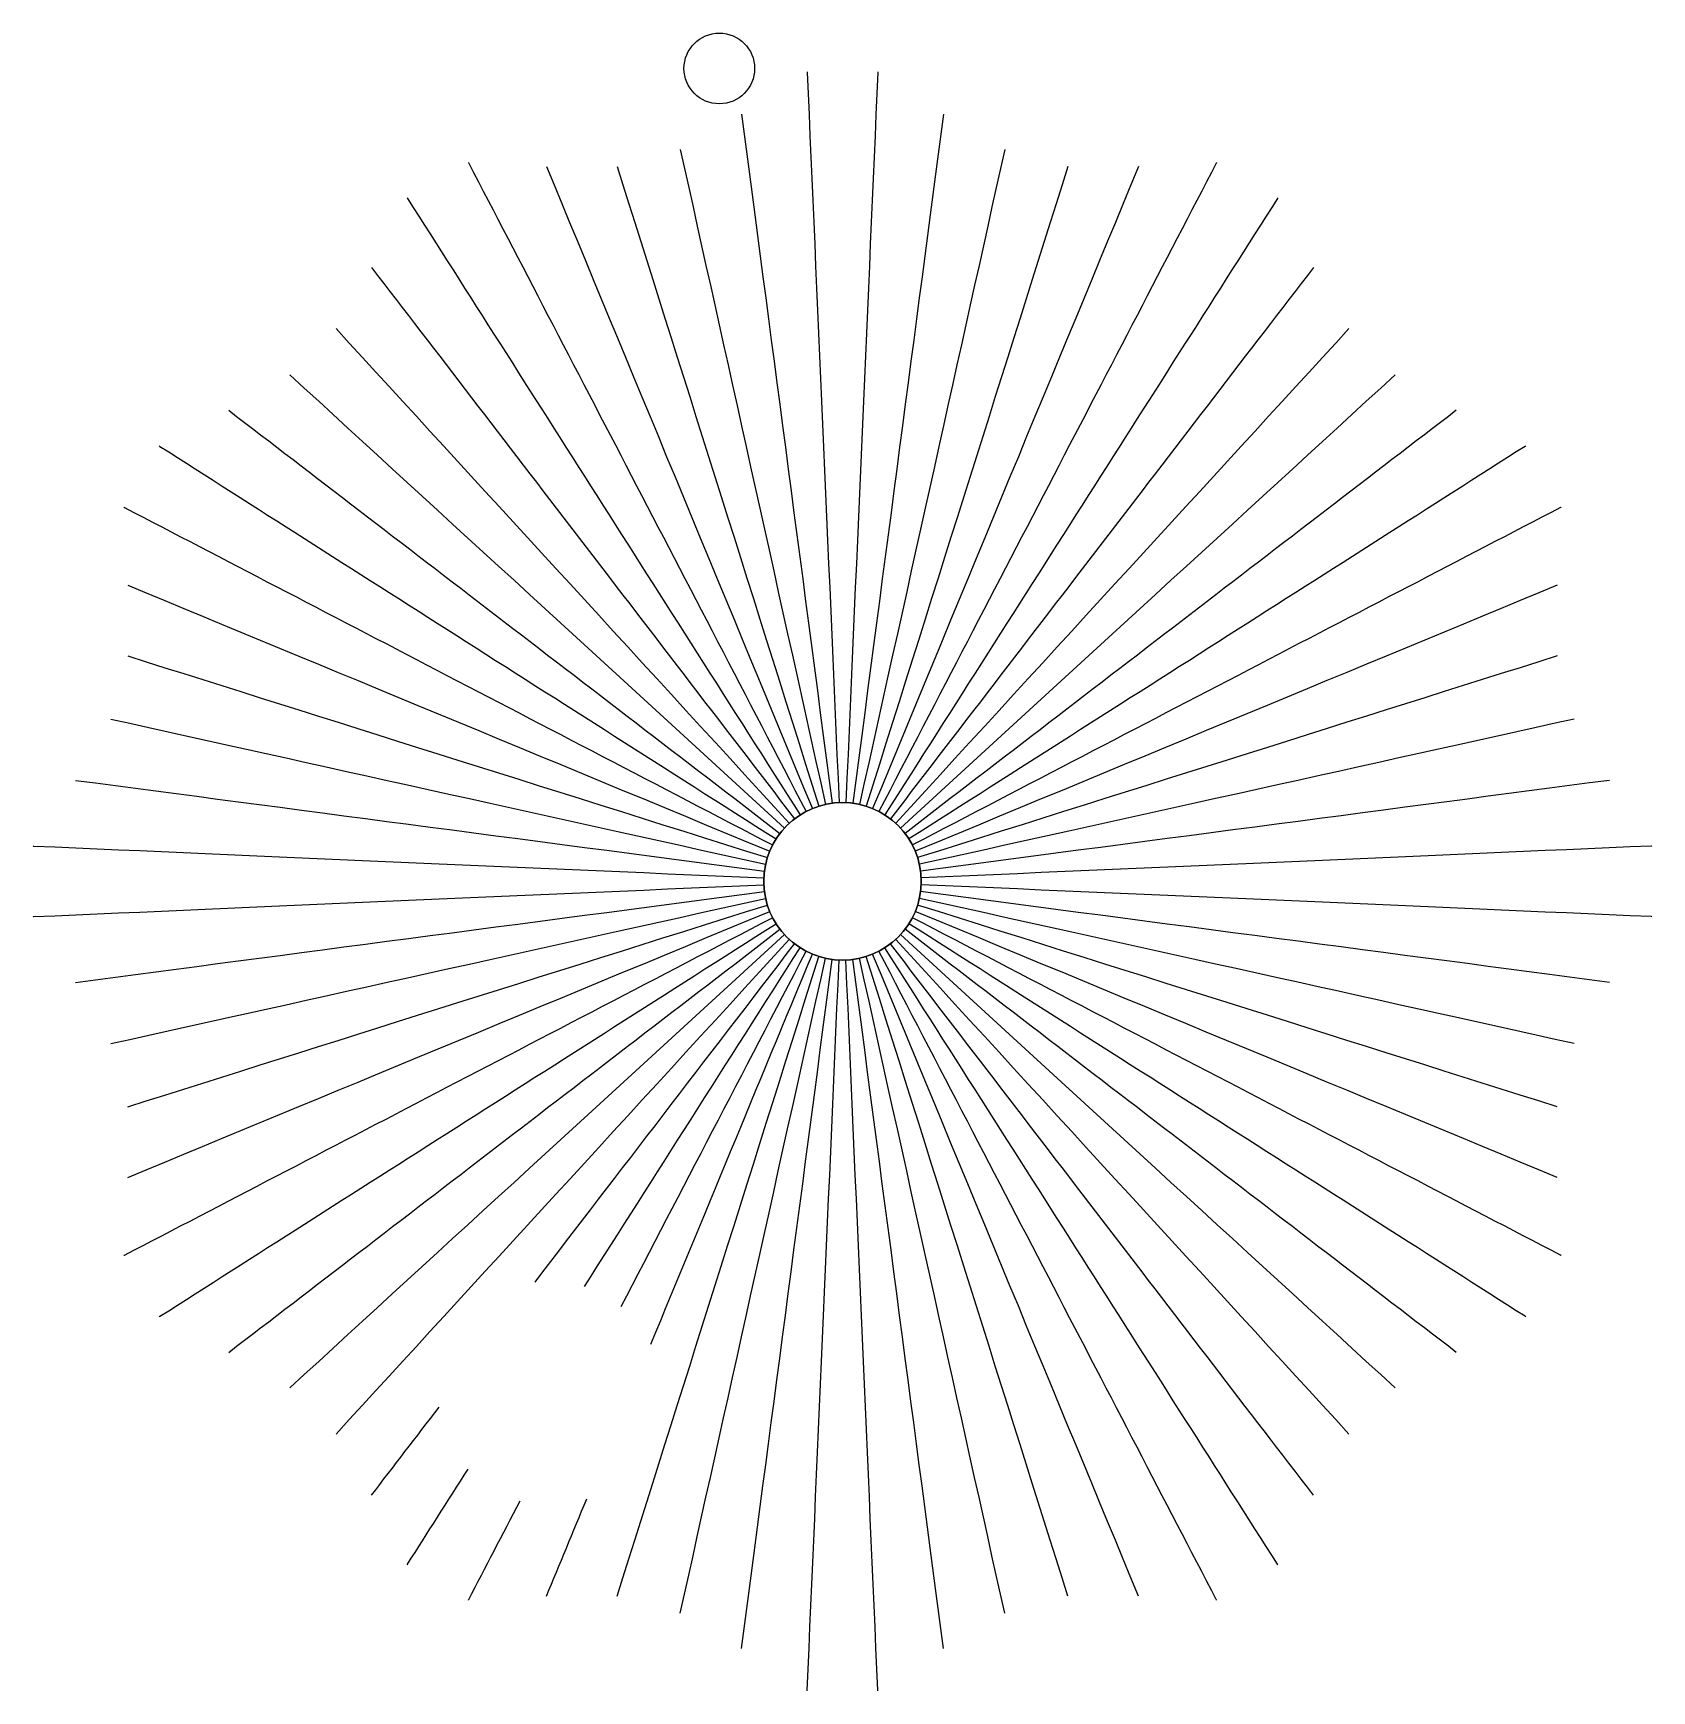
# Model space of a CAD drawing. Header units: metres. Extents: x -172 to 172, y -172 to 180.
import ezdxf

# ---------------------------------------------------------------- set-up
doc = ezdxf.new("R2010")
doc.units = ezdxf.units.M
for name, color, linetype in [('Cables', 1, 'Continuous'), ('Cylindrical Towers', 4, 'Continuous'), ('Dome Membrane', 5, 'Continuous')]:
    doc.layers.add(name, color=color, linetype=linetype)

msp = doc.modelspace()

# ---------------------------------------------------------------- linework, layer by layer
at = {"layer": 'Cables', "extrusion": (-2.32683e-16, 0, -1)}
msp.add_circle((0, 0, -52), 16.76, dxfattribs=at)
at = {"layer": 'Cables', "extrusion": (0.999048, 0.043619, -2.1309e-16)}
for start, end in [(59.3702, 59.4033), (59.4033, 87.8574)]:
    msp.add_arc((4.44, -277.4), 329.63, start, end, dxfattribs=at)
at = {"layer": 'Cables', "extrusion": (0.999048, -0.043619, -2.1309e-16)}
for start, end in [(59.4033, 87.8574), (59.3702, 59.4033)]:
    msp.add_arc((4.44, -277.4), 329.63, start, end, dxfattribs=at)
at = {"layer": 'Cables', "extrusion": (0.991445, 0.130526, -2.30693e-16)}
msp.add_arc((4.44, -277.4), 329.63, 60.9252, 87.8574, dxfattribs=at)
at = {"layer": 'Cables', "extrusion": (0.991445, -0.130526, -2.30693e-16)}
msp.add_arc((4.44, -277.4), 329.63, 60.9252, 87.8574, dxfattribs=at)
at = {"layer": 'Cables', "extrusion": (0.976296, 0.21644, -1.51445e-16)}
msp.add_arc((4.44, -277.4), 329.63, 61.9439, 87.8574, dxfattribs=at)
at = {"layer": 'Cables', "extrusion": (0.976296, -0.21644, -1.51445e-16)}
msp.add_arc((4.44, -277.4), 329.63, 61.9439, 87.8574, dxfattribs=at)
at = {"layer": 'Cables', "extrusion": (0.887011, 0.461749, -2.7519e-16)}
for start, end in [(59.3702, 59.4033), (59.4033, 87.8574)]:
    msp.add_arc((4.44, -277.4), 329.63, start, end, dxfattribs=at)
at = {"layer": 'Cables', "extrusion": (0.92388, 0.382683, -2.86629e-16)}
msp.add_arc((4.44, -277.4), 329.63, 60.9252, 87.8574, dxfattribs=at)
at = {"layer": 'Cables', "extrusion": (0.953717, 0.300706, -1.47943e-16)}
msp.add_arc((4.44, -277.4), 329.63, 61.9439, 87.8574, dxfattribs=at)
at = {"layer": 'Cables', "extrusion": (0.953717, -0.300706, -1.47943e-16)}
msp.add_arc((4.44, -277.4), 329.63, 61.9439, 87.8574, dxfattribs=at)
at = {"layer": 'Cables', "extrusion": (0.92388, -0.382683, -2.86629e-16)}
msp.add_arc((4.44, -277.4), 329.63, 60.9252, 87.8574, dxfattribs=at)
at = {"layer": 'Cables', "extrusion": (0.887011, -0.461749, -2.7519e-16)}
for start, end in [(59.4033, 87.8574), (59.3702, 59.4033)]:
    msp.add_arc((4.44, -277.4), 329.63, start, end, dxfattribs=at)
at = {"layer": 'Cables', "extrusion": (0.843391, 0.5373, -2.61658e-16)}
for start, end in [(59.3702, 59.4033), (59.4033, 87.8574)]:
    msp.add_arc((4.44, -277.4), 329.63, start, end, dxfattribs=at)
at = {"layer": 'Cables', "extrusion": (0.843391, -0.5373, -2.61658e-16)}
for start, end in [(59.4033, 87.8574), (59.3702, 59.4033)]:
    msp.add_arc((4.44, -277.4), 329.63, start, end, dxfattribs=at)
at = {"layer": 'Cables', "extrusion": (0.793353, 0.608761, -2.46134e-16)}
msp.add_arc((4.44, -277.4), 329.63, 60.9252, 87.8574, dxfattribs=at)
at = {"layer": 'Cables', "extrusion": (0.793353, -0.608761, -2.46134e-16)}
msp.add_arc((4.44, -277.4), 329.63, 60.9252, 87.8574, dxfattribs=at)
at = {"layer": 'Cables', "extrusion": (0.737277, 0.67559, -2.28736e-16)}
msp.add_arc((4.44, -277.4), 329.63, 61.9439, 87.8574, dxfattribs=at)
at = {"layer": 'Cables', "extrusion": (0.737277, -0.67559, -2.28736e-16)}
msp.add_arc((4.44, -277.4), 329.63, 61.9439, 87.8574, dxfattribs=at)
at = {"layer": 'Cables', "extrusion": (0.67559, 0.737277, 0)}
msp.add_arc((4.44, -277.4), 329.63, 61.9439, 87.8574, dxfattribs=at)
at = {"layer": 'Cables', "extrusion": (0.67559, -0.737277, 0)}
msp.add_arc((4.44, -277.4), 329.63, 61.9439, 87.8574, dxfattribs=at)
at = {"layer": 'Cables', "extrusion": (0.608761, 0.793353, 0)}
msp.add_arc((4.44, -277.4), 329.63, 60.9252, 87.8574, dxfattribs=at)
at = {"layer": 'Cables', "extrusion": (0.608761, -0.793353, 0)}
msp.add_arc((4.44, -277.4), 329.63, 60.9252, 87.8574, dxfattribs=at)
at = {"layer": 'Cables', "extrusion": (0.5373, 0.843391, 0)}
for start, end in [(59.3702, 59.4033), (59.4033, 87.8574)]:
    msp.add_arc((4.44, -277.4), 329.63, start, end, dxfattribs=at)
at = {"layer": 'Cables', "extrusion": (0.5373, -0.843391, 0)}
for start, end in [(59.4033, 87.8574), (59.3702, 59.4033)]:
    msp.add_arc((4.44, -277.4), 329.63, start, end, dxfattribs=at)
at = {"layer": 'Cables', "extrusion": (0.461749, 0.887011, 0)}
for start, end in [(59.3702, 59.4033), (59.4033, 87.8574)]:
    msp.add_arc((4.44, -277.4), 329.63, start, end, dxfattribs=at)
at = {"layer": 'Cables', "extrusion": (0.461749, -0.887011, 0)}
for start, end in [(59.4033, 87.8574), (59.3702, 59.4033)]:
    msp.add_arc((4.44, -277.4), 329.63, start, end, dxfattribs=at)
at = {"layer": 'Cables', "extrusion": (0.382683, 0.92388, 0)}
msp.add_arc((4.44, -277.4), 329.63, 60.9252, 87.8574, dxfattribs=at)
at = {"layer": 'Cables', "extrusion": (0.382683, -0.92388, 0)}
msp.add_arc((4.44, -277.4), 329.63, 60.9252, 87.8574, dxfattribs=at)
at = {"layer": 'Cables', "extrusion": (0.300706, 0.953717, 0)}
msp.add_arc((4.44, -277.4), 329.63, 61.9439, 87.8574, dxfattribs=at)
at = {"layer": 'Cables', "extrusion": (0.300706, -0.953717, 0)}
msp.add_arc((4.44, -277.4), 329.63, 61.9439, 87.8574, dxfattribs=at)
at = {"layer": 'Cables', "extrusion": (0.21644, 0.976296, 0)}
msp.add_arc((4.44, -277.4), 329.63, 61.9439, 87.8574, dxfattribs=at)
at = {"layer": 'Cables', "extrusion": (0.21644, -0.976296, 0)}
msp.add_arc((4.44, -277.4), 329.63, 61.9439, 87.8574, dxfattribs=at)
at = {"layer": 'Cables', "extrusion": (0.130526, 0.991445, 0)}
msp.add_arc((4.44, -277.4), 329.63, 60.9252, 87.8574, dxfattribs=at)
at = {"layer": 'Cables', "extrusion": (0.130526, -0.991445, 0)}
msp.add_arc((4.44, -277.4), 329.63, 60.9252, 87.8574, dxfattribs=at)
at = {"layer": 'Cables', "extrusion": (0.043619, 0.999048, 0)}
for start, end in [(59.3702, 59.4033), (59.4033, 87.8574)]:
    msp.add_arc((4.44, -277.4), 329.63, start, end, dxfattribs=at)
at = {"layer": 'Cables', "extrusion": (0.043619, -0.999048, 0)}
for start, end in [(59.4033, 87.8574), (59.3702, 59.4033)]:
    msp.add_arc((4.44, -277.4), 329.63, start, end, dxfattribs=at)
at = {"layer": 'Cables', "extrusion": (-0.043619, 0.999048, 0)}
for start, end in [(59.4033, 87.8574), (59.3702, 59.4033)]:
    msp.add_arc((4.44, -277.4), 329.63, start, end, dxfattribs=at)
at = {"layer": 'Cables', "extrusion": (-0.130526, 0.991445, 0)}
msp.add_arc((4.44, -277.4), 329.63, 60.9252, 87.8574, dxfattribs=at)
at = {"layer": 'Cables', "extrusion": (-0.130526, -0.991445, 0)}
msp.add_arc((4.44, -277.4), 329.63, 60.9252, 87.8574, dxfattribs=at)
at = {"layer": 'Cables', "extrusion": (-0.043619, -0.999048, 0)}
for start, end in [(59.4033, 87.8574), (59.3702, 59.4033)]:
    msp.add_arc((4.44, -277.4), 329.63, start, end, dxfattribs=at)
at = {"layer": 'Cables', "extrusion": (-0.21644, 0.976296, 0)}
msp.add_arc((4.44, -277.4), 329.63, 61.9439, 87.8574, dxfattribs=at)
at = {"layer": 'Cables', "extrusion": (-0.300706, 0.953717, 0)}
msp.add_arc((4.44, -277.4), 329.63, 61.9439, 87.8574, dxfattribs=at)
at = {"layer": 'Cables', "extrusion": (-0.382683, 0.92388, 0)}
msp.add_arc((4.44, -277.4), 329.63, 60.9252, 87.8574, dxfattribs=at)
at = {"layer": 'Cables', "extrusion": (-0.382683, -0.92388, 0)}
msp.add_arc((4.44, -277.4), 329.63, 60.9252, 87.8574, dxfattribs=at)
at = {"layer": 'Cables', "extrusion": (-0.300706, -0.953717, 0)}
msp.add_arc((4.44, -277.4), 329.63, 61.9439, 87.8574, dxfattribs=at)
at = {"layer": 'Cables', "extrusion": (-0.21644, -0.976296, 0)}
msp.add_arc((4.44, -277.4), 329.63, 61.9439, 87.8574, dxfattribs=at)
at = {"layer": 'Cables', "extrusion": (-0.461749, 0.887011, 0)}
for start, end in [(59.4033, 87.8574), (59.3702, 59.4033)]:
    msp.add_arc((4.44, -277.4), 329.63, start, end, dxfattribs=at)
at = {"layer": 'Cables', "extrusion": (-0.5373, 0.843391, 0)}
for start, end in [(59.4033, 87.8574), (59.3702, 59.4033)]:
    msp.add_arc((4.44, -277.4), 329.63, start, end, dxfattribs=at)
at = {"layer": 'Cables', "extrusion": (-0.608761, 0.793353, 0)}
msp.add_arc((4.44, -277.4), 329.63, 60.9252, 87.8574, dxfattribs=at)
at = {"layer": 'Cables', "extrusion": (-0.608761, -0.793353, 0)}
msp.add_arc((4.44, -277.4), 329.63, 60.9252, 87.8574, dxfattribs=at)
at = {"layer": 'Cables', "extrusion": (-0.5373, -0.843391, 0)}
for start, end in [(59.4033, 87.8574), (59.3702, 59.4033)]:
    msp.add_arc((4.44, -277.4), 329.63, start, end, dxfattribs=at)
at = {"layer": 'Cables', "extrusion": (-0.461749, -0.887011, 0)}
for start, end in [(59.4033, 87.8574), (59.3702, 59.4033)]:
    msp.add_arc((4.44, -277.4), 329.63, start, end, dxfattribs=at)
at = {"layer": 'Cables', "extrusion": (-0.67559, 0.737277, 0)}
msp.add_arc((4.44, -277.4), 329.63, 61.9439, 87.8574, dxfattribs=at)
at = {"layer": 'Cables', "extrusion": (-0.737277, 0.67559, 2.28736e-16)}
msp.add_arc((4.44, -277.4), 329.63, 61.9439, 87.8574, dxfattribs=at)
at = {"layer": 'Cables', "extrusion": (-0.793353, 0.608761, 2.46134e-16)}
for start, end in [(71.785, 87.8574), (60.9252, 65.5264)]:
    msp.add_arc((4.44, -277.4), 329.63, start, end, dxfattribs=at)
at = {"layer": 'Cables', "extrusion": (-0.793353, -0.608761, 2.46134e-16)}
msp.add_arc((4.44, -277.4), 329.63, 60.9252, 87.8574, dxfattribs=at)
at = {"layer": 'Cables', "extrusion": (-0.737277, -0.67559, 2.28736e-16)}
msp.add_arc((4.44, -277.4), 329.63, 61.9439, 87.8574, dxfattribs=at)
at = {"layer": 'Cables', "extrusion": (-0.67559, -0.737277, 0)}
msp.add_arc((4.44, -277.4), 329.63, 61.9439, 87.8574, dxfattribs=at)
at = {"layer": 'Cables', "extrusion": (-0.843391, 0.5373, 2.61658e-16)}
for start, end in [(72.749, 87.8574), (59.4033, 64.1266), (59.3702, 59.4033)]:
    msp.add_arc((4.44, -277.4), 329.63, start, end, dxfattribs=at)
at = {"layer": 'Cables', "extrusion": (-0.953717, 0.300706, 1.47943e-16)}
msp.add_arc((4.44, -277.4), 329.63, 61.9439, 87.8574, dxfattribs=at)
at = {"layer": 'Cables', "extrusion": (-0.887011, 0.461749, 2.7519e-16)}
for start, end in [(72.7889, 87.8574), (59.4033, 64.065), (59.3702, 59.4033)]:
    msp.add_arc((4.44, -277.4), 329.63, start, end, dxfattribs=at)
at = {"layer": 'Cables', "extrusion": (-0.92388, 0.382683, 2.86629e-16)}
for start, end in [(71.9534, 87.8574), (60.9252, 65.2935)]:
    msp.add_arc((4.44, -277.4), 329.63, start, end, dxfattribs=at)
at = {"layer": 'Cables', "extrusion": (-0.976296, 0.21644, 1.51445e-16)}
msp.add_arc((4.44, -277.4), 329.63, 61.9439, 87.8574, dxfattribs=at)
at = {"layer": 'Cables', "extrusion": (-0.991445, 0.130526, 2.30693e-16)}
msp.add_arc((4.44, -277.4), 329.63, 60.9252, 87.8574, dxfattribs=at)
at = {"layer": 'Cables', "extrusion": (-0.999048, 0.043619, 2.1309e-16)}
for start, end in [(59.4033, 87.8574), (59.3702, 59.4033)]:
    msp.add_arc((4.44, -277.4), 329.63, start, end, dxfattribs=at)
at = {"layer": 'Cables', "extrusion": (-0.999048, -0.043619, 2.1309e-16)}
for start, end in [(59.4033, 87.8574), (59.3702, 59.4033)]:
    msp.add_arc((4.44, -277.4), 329.63, start, end, dxfattribs=at)
at = {"layer": 'Cables', "extrusion": (-0.991445, -0.130526, 2.30693e-16)}
msp.add_arc((4.44, -277.4), 329.63, 60.9252, 87.8574, dxfattribs=at)
at = {"layer": 'Cables', "extrusion": (-0.976296, -0.21644, 1.51445e-16)}
msp.add_arc((4.44, -277.4), 329.63, 61.9439, 87.8574, dxfattribs=at)
at = {"layer": 'Cables', "extrusion": (-0.953717, -0.300706, 1.47943e-16)}
msp.add_arc((4.44, -277.4), 329.63, 61.9439, 87.8574, dxfattribs=at)
at = {"layer": 'Cables', "extrusion": (-0.92388, -0.382683, 2.86629e-16)}
msp.add_arc((4.44, -277.4), 329.63, 60.9252, 87.8574, dxfattribs=at)
at = {"layer": 'Cables', "extrusion": (-0.887011, -0.461749, 2.7519e-16)}
for start, end in [(59.4033, 87.8574), (59.3702, 59.4033)]:
    msp.add_arc((4.44, -277.4), 329.63, start, end, dxfattribs=at)
at = {"layer": 'Cables', "extrusion": (-0.843391, -0.5373, 2.61658e-16)}
for start, end in [(59.4033, 87.8574), (59.3702, 59.4033)]:
    msp.add_arc((4.44, -277.4), 329.63, start, end, dxfattribs=at)
at = {"layer": 'Cylindrical Towers'}
msp.add_circle((-26.21, 172.93), 7.52, dxfattribs=at)
at = {"layer": 'Dome Membrane'}
msp.add_circle((0, 0, 52), 16.76, dxfattribs=at)

doc.saveas('drawing.dxf')
